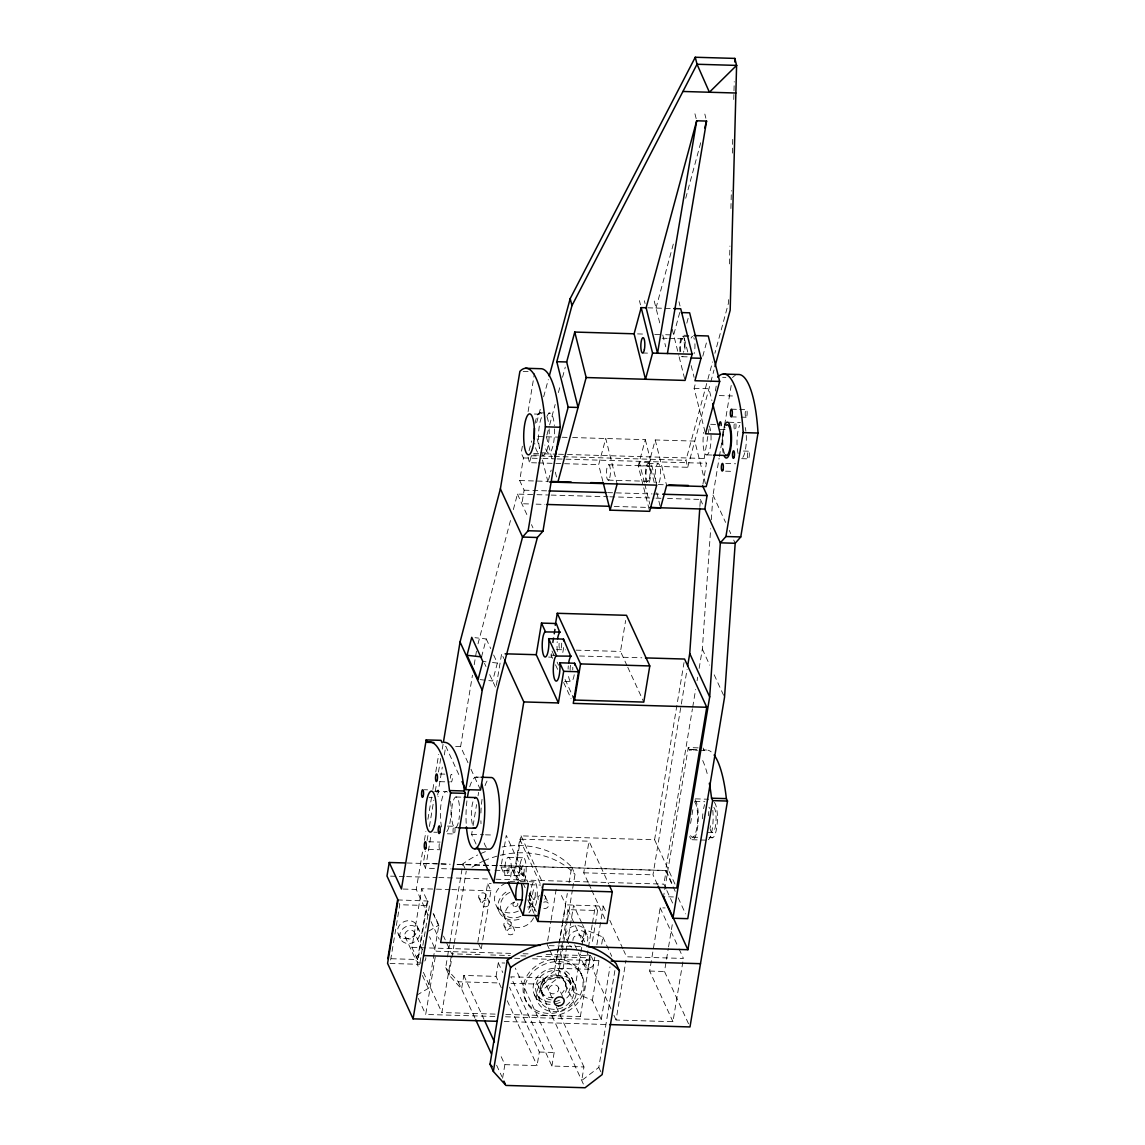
<?xml version="1.0" encoding="UTF-8"?>
<svg xmlns="http://www.w3.org/2000/svg" width="1145" height="1145" viewBox="0 0 1145 1145"><rect width="100%" height="100%" fill="white"/><g stroke="black" fill="none" stroke-linecap="round" stroke-linejoin="round"><path stroke-width="0.75" stroke-dasharray="5 3.75" d="M728.521 299.647L728.435 303.225L714.895 353.275M729.465 263.908L729.923 246.046M730.911 208.519L731.383 190.642M732.356 153.115L732.786 137.028M733.759 99.5L734.231 81.638M699.896 506.519L700.396 499.435L664.873 498.404M699.137 668.408L702.343 649.086L710.687 528.689M711.288 519.83L713.006 495.055L719.117 458.229M390.617 960.011L399.791 904.736L397.587 899.913L427.743 901.015L429.218 904.221M428.101 915.156L416.265 889.436L422.677 850.849M424.423 840.33L425.883 831.556M427.915 819.276L431.694 796.476M432.867 789.463L433.74 784.196M435.773 771.916L438.692 754.383M434.413 868.454L425.511 868.196L423.306 863.373L425.339 851.078M427.085 840.53L427.972 835.263M429.418 826.475L433.798 800.126M435.257 791.338L436.431 784.311M438.463 772.016L440.796 757.961M442.256 749.173L443.129 743.906M391.318 958.737L417.496 959.51L411.957 947.459L421.703 888.72L450.099 889.55M425.511 868.196L431.021 835.091M437.662 795.002L442.299 767.121M444.317 754.927L445.763 746.211L459.073 775.151M417.496 959.51L427.242 900.771L421.703 888.72M427.743 901.015L417.238 964.262L419.456 969.085M420 962.601L429.461 905.595L399.791 904.736M467.99 762.727L460.605 746.654L472.47 675.164M474.202 664.701L476.807 649M416.823 995.162L428.33 988.364L438.836 925.117L433.654 913.867M494.855 1016.474L425.697 1014.456L435.615 954.715M522.363 446.206L521.218 453.134L523.437 457.943L519.687 480.542L524.124 490.189L521.877 503.728L528.976 503.943M528.103 411.599L534.429 373.542M501.267 987.734L496.043 976.384L463.825 975.44L461.578 988.994L448.983 975.01L445.663 967.783L449.455 944.883M449.756 943.122L462.909 863.874A81.71 69.888 -24.7 0 1 477.651 854.986M495.141 1014.112L441.898 1012.552L451.359 955.545M476.062 844.065L471.625 834.419L472.799 827.391M473.085 825.645L476.578 804.591M478.037 795.818L478.624 792.311M496.386 685.283L501.625 653.709L503.843 658.532M448.983 975.01L451.617 959.166M451.917 957.406L453.964 945.069M454.25 943.308L466.244 871.102M477.851 942.249L487.598 883.511L491.162 883.611M411.957 947.459L481.186 949.477L490.933 890.753L487.598 883.511M524.639 880.619A12.81 3.32 -88.3 0 0 525.856 863.573A12.81 3.32 -88.3 0 0 521.633 859.179A12.81 3.32 -88.3 0 0 519.673 875.453L504.902 875.539L500.995 867.051L506.247 835.421L527.688 882.036M496.043 976.384L498.304 962.831L504.859 963.031M518.885 880.29L514.52 870.801L519.773 839.171L589.002 841.189L608.653 883.911M552.42 642.545L554.981 627.059M519.73 875.968L515.822 867.481L521.075 835.864L654.596 839.757L675.292 884.77M552.563 658.361L551.074 655.155L551.661 651.634M553.121 642.846L555.454 628.791M502.598 1078.204L504.859 1064.65L499.635 1053.3M547.653 940.818L550.817 921.811M551.103 920.079L556.255 888.992M614.879 970.531L598.806 1067.398L581.717 1080.522L583.964 1066.968L551.919 1066.024L510.799 976.814L542.945 977.758L540.683 991.312L557.772 978.188L567.133 921.84M504.859 1064.65L537.077 1065.594L539.324 1052.04L509.482 987.162M557.772 978.188L554.452 970.96L562.052 925.174M562.338 923.414L567.305 893.472M569.065 882.895L571.698 867.051A81.71 69.888 -24.7 0 0 502.111 846.985M590.133 955.431L587.843 969.242L585.625 964.419L555.955 963.56L565.702 904.822L560.535 893.572M505.804 1014.413L580.358 1016.603L558.173 968.369L565.344 925.189M565.63 923.471L567.92 909.645L597.59 910.518L591.85 945.054M567.419 920.079L572.385 890.137M572.686 888.377L575.019 874.279L571.698 867.051M588.115 882.308L583.75 872.819L589.002 841.189M627.045 665.689L620.504 651.448L625.642 620.475M551.919 1066.024L554.166 1052.47L515.293 968.126M505.489 1016.789L601.239 1019.58L592.366 1000.301L574.203 992.629L580.63 953.985M580.916 952.225L581.789 946.958M582.075 945.197L584.709 929.382L582.49 924.559M585.625 964.419L592.223 924.688M592.509 922.97L595.371 905.695L597.59 910.518M580.358 1016.603L590.104 957.864L588.616 954.644M610.986 1008.945L592.781 969.386L594.827 957.091M596.874 944.797L603.286 906.139L565.702 904.822M592.366 1000.301L599.365 958.136M601.697 944.081L602.871 937.054L584.709 929.382M601.239 1019.58L609.984 966.881M702.93 484.149L706.393 463.296L704.175 458.472L709.056 429.06M715.382 391.003L716.527 384.076M682.849 961.943L672.945 1021.683L616.067 1020.023L625.986 960.283M654.596 839.757L684.009 662.569M719.418 456.483L724.356 426.67M724.656 424.924L731.34 384.606M657.416 884.484L652.979 874.837L687.1 669.281M675.206 891.354L665.603 870.458L692.424 708.827M692.725 707.066L695.63 689.49M697.09 680.717L697.677 677.196M666.118 888.949L663.9 884.126L666.147 870.572L500.007 865.72M672.945 1021.683L649.659 971.046L660.15 907.799L665.102 907.942M698.149 747.857L688.26 747.571L663.513 896.664L673.403 896.95M688.531 1023.773L664.486 971.49L668.279 948.647M668.565 946.886L672.659 922.283M690.578 823.427L691.737 816.414M692.024 814.653L692.897 809.4M478.009 643.819L511.085 518.184M513.361 509.582L517.44 494.096L535.202 494.611M481.53 656.901L486.267 638.953L474.975 637.693M493.652 655.026L497.359 663.069L492.622 681.017L478.109 679.4M529.047 450.758L531.695 440.954M536.661 422.605L540.855 407.105M543.646 396.771L548.312 379.553M536.576 462.881L529.477 462.666L531.681 454.493M546.895 435.086L549.199 426.584M549.657 424.881L555.182 404.486M558.388 392.578L560.234 385.779M562.538 377.278L565.286 367.087M548.412 480.27L551.174 470.065M602.9 481.53L598.678 464.698L605.762 438.506L617.155 483.992M656.013 308.048L674.104 241.151M685.712 198.257L701.484 139.933M572.614 437.547L645.322 439.666L638.237 465.843L649.215 509.639M679.729 312.513L673.661 334.955L663.341 334.655M654.224 482.603L649.158 462.394L655.226 439.952L694.786 441.111L705.764 484.907M686.814 323.162L688.217 317.981M705.091 432.109L694.113 388.327L695.487 383.26M702.787 356.238L706.894 341.038M638.237 465.843L687.701 467.289L685.955 460.29L707.424 380.899M707.896 379.167L712.562 361.906M687.701 467.289L710.329 383.632M710.787 381.929L714.022 369.978M510.985 983.312L537.363 984.085L554.452 970.96M527.501 906.997L534.715 906.725A12.81 3.32 -88.3 0 0 537.22 890.481A12.81 3.32 -88.3 0 0 533.212 882.494A12.81 3.32 -88.3 0 0 530.693 898.753L530.836 900.113L527.544 900.027M428.76 931.071L438.836 925.117M647.769 307.819L671.915 308.52M637.536 333.896L646.138 334.154M654.74 334.397L661.624 334.598M688.846 335.399L683.551 335.242L687.773 352.087M679.987 351.887A10.248 2.662 -88.3 0 1 682.577 336.244L692.467 336.53A10.248 2.662 -88.3 0 0 691.108 338.076M662.111 338.219L667.277 338.362M668.995 338.419L682.749 338.82M642.474 352.975L649.358 353.175M682.205 356.71L688.789 356.897M523.179 371.467L528.117 371.61M722.624 377.306L725.916 377.392M694.113 388.327L708.941 388.756L711.904 400.55M719.289 395.583L732.471 395.97M731.412 409.18L738.01 409.366M739.656 409.423L746.239 409.609M731.269 416.852L739.513 417.095M741.159 417.138L746.096 417.281M539.81 412.801L549.7 413.087M534.371 414.018L542.615 414.261M728.85 422.247L740.386 422.591M710.644 424.28L715.582 424.437M720.119 429.489L726.703 429.69M560.392 437.19L536.547 436.488L539.51 448.282M562.138 437.233L570.868 437.49M743.449 451.044L748.401 451.187M706.78 454.894L711.718 455.037M540.726 452.762L548.956 453.005M741.659 458.673L748.257 458.859M533.656 453.492L542.53 453.749M544.304 453.806L556.742 454.164M558.517 454.221L565.63 454.422M567.405 454.479L704.175 458.472M533.613 454.951L543.503 455.252M531.28 455.782L552.606 456.397M554.38 456.454L685.955 460.29M725.715 463.482L735.605 463.768M523.437 457.943L541.199 458.472M542.973 458.515L555.411 458.887M557.186 458.93L706.393 463.296M649.158 462.394L639.268 462.108L644.334 482.317M648.199 463.396L658.089 463.682M608.596 464.798L648.142 465.943M538.35 462.923L598.678 464.698M725.572 471.167L733.802 471.411M608.31 480.141L647.87 481.301M519.687 480.542L548.111 481.372M658.232 484.593L663.57 484.736M524.124 490.189L547.21 490.861M607.609 492.622L652.02 493.924M653.795 493.967L660.894 494.182M536.976 494.669L549.414 495.026M551.189 495.084L608.024 496.744M609.798 496.787L654.21 498.089M655.985 498.147L663.084 498.347M536.075 504.143L544.963 504.415M614.235 506.433L647.984 507.421M556.599 649.587L565.473 649.845M576.121 650.16L620.504 651.448M551.074 655.155L554.638 655.255M579.556 655.985L641.858 657.803M548.598 657.073L551.89 657.173M564.628 681.332L571.226 681.518M691.723 749.589L696.675 749.732M703.259 749.918L706.565 750.018M688.26 747.571L689.362 749.989L697.606 750.233M699.251 750.276L704.204 750.419A93.06 24.174 -88.3 0 1 711.174 751.85M455.653 746.511L460.605 746.654M439.88 773.991L448.11 774.235M476.048 777.083L479.34 777.183M439.737 781.663L449.627 781.949M424.28 789.735L427.586 789.835M434.556 791.238L446.092 791.581M695.401 798.852L708.598 799.239M694.943 801.414L704.833 801.7M455.896 796.977L462.48 797.178M429.089 797.564L432.381 797.664M707.553 832.501L712.505 832.644M447.509 826.103L454.107 826.289M455.324 827.692L458.615 827.792M692.625 837.181L699.223 837.381M709.113 837.668L712.405 837.768M433.798 832.186L437.089 832.272M692.153 839.729L706.995 840.172M447.366 833.775L453.964 833.961M471.625 834.419L483.748 834.762M485.48 834.819L494.125 835.077M428.631 841.761L440.167 842.09M428.488 849.433L440.023 849.762M508.809 857.376L523.637 857.805M423.306 863.373L439.336 863.845M441.111 863.888L450.028 864.16M457.156 864.36L498.132 865.563M499.907 865.606L665.603 870.458M407.105 863.001L439.265 863.945M441.04 863.988L449.971 864.26M457.127 864.461L498.218 865.663M500.995 867.051L515.822 867.481M441.541 868.669L450.443 868.926M494.941 870.229L514.52 870.801M583.75 872.819L652.979 874.837M390.559 876.14L404.858 876.555M406.632 876.612L437.004 877.499M438.793 877.542L488.815 879.002M495.957 879.217L663.9 884.126M534.085 881.836L519.257 881.407A12.81 3.32 -88.3 0 1 520.116 881.621M530.207 884.756L540.855 885.071M451.874 889.608L490.933 890.753M403.083 889.05L416.265 889.436M549.171 945.641L581.188 946.586M510.67 953.384L436.202 951.209L429.547 936.739M523.079 953.742L530.178 953.957M546.136 954.415L590.462 955.717M480.041 954.644L451.645 953.814L443.516 936.138M490.69 954.959L510.226 955.531M520.875 955.846L526.199 956.003M536.848 956.304L590.104 957.864M514.692 958.265L521.834 958.465M532.554 958.78L602.227 960.812M390.044 963.46L419.714 964.333M558.173 968.369L592.781 969.386M649.659 971.046L664.486 971.49M445.663 967.783L458.243 981.766L500.437 982.997M504.186 1021.512L607.809 1024.532M539.324 1052.04L554.166 1052.47M482.832 661.452L486.053 661.81M492.507 662.526L497.359 663.069M713.006 495.055L725.572 522.378M729.279 530.407L730.753 533.627M733.716 540.054L735.19 543.274M700.396 499.435L702.615 504.258M702.343 649.086L709.743 665.159M714.179 674.806L724.527 697.305M703.087 748.014L704.204 750.419M627.775 667.277L643.791 702.085M517.44 494.096L527.788 516.595M531.48 524.625L532.955 527.845M666.147 870.572L673.317 886.173M678.169 897.78L685.554 913.853M666.848 890.552L672.773 903.419M552.005 651.004L554.18 655.756M557.1 662.082L558.545 665.245M565.1 679.486L573.101 696.89M555.511 664.801L558.474 671.228M563.641 682.477L571.04 698.55M660.15 907.799L678.341 947.359M679.071 948.933L683.436 958.437L626.573 956.776L623.667 950.436M486.267 638.953L490.704 648.6M603.286 906.139L606.922 914.053M609.841 920.38L622.937 948.861M588.845 883.897L591.035 888.634M591.75 890.223L605.591 920.279M484.492 663.327L485.967 666.547M489.674 674.591L496.329 689.047M602.871 937.054L611.745 956.333M581.746 922.956L573.616 905.266L563.111 968.527L574.203 992.629M584.981 930.355L587.199 935.179M582.533 937.311L586.97 946.958M591.407 956.605L593.625 961.414A5.124 4.38 -24.7 0 1 588.215 968.069A5.124 4.38 -24.7 0 1 585.066 961.17A5.124 4.38 -24.7 0 1 593.625 961.414M567.92 909.645L582.705 941.791M613.892 1015.271L616.067 1020.023M574.704 944.797L584.308 965.693M521.075 835.864L542.515 882.466M568.564 943.709L566.346 938.886A10.248 8.759 -24.7 0 1 571.226 927.049A10.248 8.759 -24.7 0 1 584.208 929.039A10.248 8.759 -24.7 0 1 581.603 941.219M519.773 839.171L542.329 888.219M581.03 973.493A30.743 26.292 -24.7 0 1 548.584 1013.397A30.743 26.292 -24.7 0 1 529.634 971.99A30.743 26.292 -24.7 0 1 581.03 973.493L582.132 975.898A30.743 26.292 -24.7 0 1 549.7 1015.815A30.743 26.292 -24.7 0 1 530.75 974.395A30.743 26.292 -24.7 0 1 582.132 975.898M545.22 896.349L548.541 903.591M571.713 977.758L575.033 984.986A20.495 17.533 -24.7 0 1 553.407 1011.593A20.495 17.533 -24.7 0 1 540.783 983.984A20.495 17.533 -24.7 0 1 575.033 984.986M520.045 868.382A3.836 3.292 -24.7 0 1 515.994 873.363A3.836 3.292 -24.7 0 1 513.618 868.196A3.836 3.292 -24.7 0 1 520.045 868.382L523.38 875.61M529.72 892.585L531.709 896.921M569.38 978.803L572.7 986.031M470.953 769.154L480.556 790.05M523.022 883.138L525.154 887.761M528.704 895.49L530.836 900.113M534.1 907.198L536.704 912.866M533.785 907.556L529.348 897.923A15.372 13.139 -24.7 0 1 527.101 911.477M528.346 900.857L534.171 913.51M565.1 981.923L566.217 984.342M547.081 944.267L549.299 949.09M550.044 950.693L555.955 963.56M513.06 871.574L516.381 878.816M598.806 1067.398L600.796 1071.734M558.345 987.205A5.124 4.38 -24.7 0 1 552.949 993.86A5.124 4.38 -24.7 0 1 549.786 986.961A5.124 4.38 -24.7 0 1 558.345 987.205L563.197 997.753M542.945 977.758L553.894 1002.018M556.37 1006.956L583.964 1066.968M511.042 922.598A3.836 3.292 -24.7 0 1 506.992 927.579A3.836 3.292 -24.7 0 1 504.63 922.398A3.836 3.292 -24.7 0 1 511.042 922.598L514.377 929.826A3.836 3.292 -24.7 0 1 510.312 934.807A3.836 3.292 -24.7 0 1 507.951 929.64A3.836 3.292 -24.7 0 1 514.377 929.826M541.055 990.654L542.172 993.073M537.363 984.085L585.052 1087.75M509.911 892.37A15.372 13.139 -24.7 0 0 501.41 910.719L505.847 920.365M505.761 883.096A17.934 15.343 -24.7 0 0 495.713 904.478L499.048 911.706A17.934 15.343 -24.7 0 0 521.676 918.304M536.79 993.788L540.125 1001.016M504.058 925.79L507.392 933.032M534.457 994.833L537.778 1002.061M485.881 894.617A3.836 3.292 -24.7 0 1 481.816 899.612A3.836 3.292 -24.7 0 1 479.454 894.431A3.836 3.292 -24.7 0 1 485.881 894.617L489.201 901.845A3.836 3.292 -24.7 0 1 485.151 906.84A3.836 3.292 -24.7 0 1 482.775 901.659A3.836 3.292 -24.7 0 1 489.201 901.845M478.896 897.823L482.217 905.051M462.909 863.874L465.571 869.656M525.14 999.098L526.256 1001.503M498.304 962.831L502.769 972.563M507.235 1000.716L537.077 1065.594M478.524 943.695L481.186 949.477M463.825 975.44L483.963 1019.236M433.168 913.638L440.553 929.711M431.05 921.582L439.193 939.258M458.243 981.766L475.747 1019.809M496.629 1065.236L501.853 1076.586M416.852 925.446A10.248 8.759 -24.7 0 1 406.046 938.743A10.248 8.759 -24.7 0 1 399.719 924.945A10.248 8.759 -24.7 0 1 416.852 925.446L419.07 930.27A10.248 8.759 -24.7 0 1 408.264 943.566A10.248 8.759 -24.7 0 1 401.938 929.769A10.248 8.759 -24.7 0 1 419.07 930.27M414.418 932.402A5.124 4.38 -24.7 0 1 409.008 939.043A5.124 4.38 -24.7 0 1 405.845 932.144A5.124 4.38 -24.7 0 1 414.418 932.402L422.548 950.078M423.407 972.363L441.898 1012.552M405.101 936.667L416.193 960.769M422.419 975.511L428.33 988.364M398.231 933.976L400.449 938.8M418.311 998.383L425.697 1014.456M704.833 114.071L705.878 118.264M694.943 113.784L696.346 119.381M678.985 301.779L680.03 305.973M691.151 365.556L694.099 377.349M672.258 329.359L678.727 355.165M679.142 356.854L685.053 380.426M654.253 301.063L659.821 323.219M662.769 334.998L665.732 346.792M644.363 300.763L645.064 303.568M639.425 300.62L640.484 304.828M655.226 439.952L666.633 485.437M645.322 439.666L656.715 485.151M656.758 492.708L660.565 507.879M644.764 484.006L649.83 504.215M546.437 436.775L552.348 460.362M555.311 472.155L557.415 480.571M542.458 460.075L547.954 481.959M528.074 457.07L529.477 462.666M504.902 875.539L504.831 875.023A12.81 3.32 -88.3 0 1 506.791 858.736A12.81 3.32 -88.3 0 1 511.028 863.144A12.81 3.32 -88.3 0 1 509.797 880.19M551.16 999.914A12.81 10.949 -24.7 0 1 542.372 986.303A12.81 10.949 -24.7 0 1 559.29 977.916A12.81 10.949 -24.7 0 1 565.129 992.987M480.771 853.54A81.71 69.888 -24.7 0 1 485.566 851.579M471.926 867.237A81.71 69.888 -24.7 0 1 482.532 861.484M484.106 860.768A81.71 69.888 -24.7 0 1 498.748 855.687M500.408 855.272A81.71 69.888 -24.7 0 1 575.019 874.279M517.54 880.09A3.836 3.292 -24.7 0 1 517.926 874.551A3.836 3.292 -24.7 0 1 523.551 876.154A3.836 3.292 -24.7 0 1 519.315 880.605M544.061 895.075A3.836 3.292 -24.7 0 1 543.947 900.428M538.236 899.555A3.836 3.292 -24.7 0 1 539.495 895.476M543.689 902.203A3.836 3.292 -24.7 0 1 548.756 905.294A3.836 3.292 -24.7 0 1 542.701 908.071M550.487 1002.104A17.934 15.343 -24.7 0 1 536.49 983.068A17.934 15.343 -24.7 0 1 561.436 971.59A17.934 15.343 -24.7 0 1 566.775 994.619M559.49 1000.229A17.934 15.343 -24.7 0 1 555.053 1001.689M553.293 997.495A12.81 10.949 -24.7 0 1 540.955 984.857A12.81 10.949 -24.7 0 1 559.161 975.841A12.81 10.949 -24.7 0 1 562.066 993.13M529.462 893.572A17.934 15.343 -24.7 0 1 528.06 901.745M518.341 911.076A17.934 15.343 -24.7 0 1 495.713 904.478M510.212 881.664A17.934 15.343 -24.7 0 1 514.778 881.278M529.534 893.558A17.934 15.343 -24.7 0 1 528.99 912.737M499.048 911.706A17.934 15.343 -24.7 0 1 509.096 890.338M547.052 416.093A19.98 5.195 -88.3 0 1 554.352 425.596M554.524 428.917A19.98 5.195 -88.3 0 1 550.988 451.23A19.98 5.195 -88.3 0 1 544.848 445.047M535.116 423.364A19.98 5.195 -88.3 0 1 542.372 415.148M537.735 452.218A19.98 5.195 -88.3 0 1 534.744 443.315M680.745 351.472A7.686 1.989 -88.3 0 1 681.246 340.637A7.686 1.989 -88.3 0 1 684.052 341.482A7.686 1.989 -88.3 0 1 683.536 352.302M724.585 453.678A15.372 3.993 -88.3 0 1 725.086 427.085M709.313 425.997A15.372 3.993 -88.3 0 1 710.673 431.422M711.002 435.071A15.372 3.993 -88.3 0 1 706.25 454.837A15.372 3.993 -88.3 0 1 703.731 432.309M656.4 482.947A10.248 2.662 -88.3 0 1 656.142 466.917A10.248 2.662 -88.3 0 1 660.307 468.505A10.248 2.662 -88.3 0 1 658.404 483.72M646.51 482.66A10.248 2.662 -88.3 0 1 646.081 467.303A10.248 2.662 -88.3 0 1 650.174 466.788A10.248 2.662 -88.3 0 1 649.172 482.317M682.577 336.244A10.248 2.662 -88.3 0 1 684.61 351.3M682.907 356.267A10.248 2.662 -88.3 0 1 681.518 356.453M693.784 337.732A10.248 2.662 -88.3 0 1 694.299 339.278M694.915 343.786A10.248 2.662 -88.3 0 1 694.042 353.762M713.836 807.382A12.81 3.32 -88.3 0 1 715.51 825.874A12.81 3.32 -88.3 0 1 710.215 829.195M714.265 802.387A17.934 4.652 -88.3 0 1 716.927 826.146A17.934 4.652 -88.3 0 1 710.115 835.664M708.311 815.798A17.934 4.652 -88.3 0 1 708.855 811.419M572.772 667.234A5.124 1.331 -88.3 0 1 572.729 669.882M570.153 670.211A5.124 1.331 -88.3 0 1 570.582 665.231M694.485 801.815A17.934 4.652 -88.3 0 1 697.148 825.574A17.934 4.652 -88.3 0 1 690.335 835.091M561.68 643.132A5.124 1.331 -88.3 0 1 559.934 649.601A5.124 1.331 -88.3 0 1 559.49 641.114M708.884 807.239A12.81 3.32 -88.3 0 1 709.671 808.413M710.558 825.731A12.81 3.32 -88.3 0 1 709.986 828.45M732.514 377.592A85.417 22.199 -88.3 0 1 735.319 375.36M546.881 416.708A20.495 5.324 -88.3 0 1 548.698 423.951M549.142 428.817A20.495 5.324 -88.3 0 1 542.129 454.722M539.553 448.468A20.495 5.324 -88.3 0 1 541.542 417.381M723.282 453.148A17.934 4.652 -88.3 0 1 724.814 424.852M745.238 427.529A17.934 4.652 -88.3 0 1 745.896 431.164M746.282 435.429A17.934 4.652 -88.3 0 1 741.316 458.472M738.124 453.577A17.934 4.652 -88.3 0 1 739.656 425.296M486.396 847.429A35.853 9.317 -88.3 0 1 483.133 839.528M481.014 823.77A35.853 9.317 -88.3 0 1 480.9 820.75M480.914 812.993A35.853 9.317 -88.3 0 1 482.46 796.476M485.051 785.656A35.853 9.317 -88.3 0 1 487.656 780.088M466.187 823.341A35.853 9.317 -88.3 0 1 467.618 796.033M469.722 786.772A35.853 9.317 -88.3 0 1 478.453 777.999M472.355 824.128A15.372 3.993 -88.3 0 1 473.629 799.868M574.232 674.748A12.81 3.32 -88.3 0 1 568.45 675.493M568.12 669.152A12.81 3.32 -88.3 0 1 568.292 665.832M563.54 647.512A12.81 3.32 -88.3 0 1 562.567 653.366M557.357 651.39A12.81 3.32 -88.3 0 1 557.214 641.715M458.243 822.826A15.372 3.993 -88.3 0 1 451.989 820.464A15.372 3.993 -88.3 0 1 454.851 797.636A15.372 3.993 -88.3 0 1 459.617 811.819M459.403 815.812A15.372 3.993 -88.3 0 1 458.93 819.562M695.101 799.754A20.495 5.324 -88.3 0 1 697.548 827.964A20.495 5.324 -88.3 0 1 689.619 836.537M712.777 810.274A20.495 5.324 -88.3 0 1 708.397 839.714M702.5 818.775A20.495 5.324 -88.3 0 1 702.887 813.522M703.602 808.671A20.495 5.324 -88.3 0 1 704.619 804.577M439.336 848.731A3.836 1.002 -88.3 0 1 439.437 843.307A3.836 1.002 -88.3 0 1 440.854 843.121M450.529 801.214A20.495 5.324 -88.3 0 1 446.736 831.642M441.669 827.005A20.495 5.324 -88.3 0 1 441.283 802.402A20.495 5.324 -88.3 0 1 447.466 792.097M572.915 940.474A5.124 4.38 -24.7 0 1 579.27 934.978A5.124 4.38 -24.7 0 1 581.789 941.834M436.574 792.154A3.836 1.002 -88.3 0 1 438.063 790.837A3.836 1.002 -88.3 0 1 438.063 796.591M550.087 1004.365A20.495 17.533 -24.7 0 1 534.758 981.05A20.495 17.533 -24.7 0 1 565.573 970.931A20.495 17.533 -24.7 0 1 564.943 999.485M560.377 1002.233A20.495 17.533 -24.7 0 1 555.311 1003.893M425.811 957.606A5.124 4.38 -24.7 0 1 424.752 961.027M421.403 963.045A5.124 4.38 -24.7 0 1 415.85 959.081A5.124 4.38 -24.7 0 1 421.603 954.128M689.362 749.989A93.06 24.174 -88.3 0 1 696.346 751.421M702.701 760.538A93.06 24.174 -88.3 0 1 707.925 776.582M450.343 778.285A3.836 1.002 -88.3 0 1 451.588 774.363A3.836 1.002 -88.3 0 1 452.261 779.359A3.836 1.002 -88.3 0 1 450.772 781.548M529.176 902.446A15.372 13.139 -24.7 0 1 534.729 910.876M533.57 917.889A15.372 13.139 -24.7 0 1 508.995 924.444A15.372 13.139 -24.7 0 1 514.348 902.002M520.846 916.272A15.372 13.139 -24.7 0 1 501.41 910.719M567.992 939.158A10.248 8.759 -24.7 0 1 580.658 930.527A10.248 8.759 -24.7 0 1 587.042 942.063M571.641 947.13A10.248 8.759 -24.7 0 1 569.824 945.627M549.428 1008.673A17.934 15.343 -24.7 0 0 573.802 989.895A17.934 15.343 -24.7 0 0 546.008 982.009A17.934 15.343 -24.7 0 0 549.428 1008.673M609.755 477.723A7.686 1.989 -88.3 0 0 609.097 464.984A7.686 1.989 -88.3 0 0 606.478 474.703A7.686 1.989 -88.3 0 0 609.755 477.723M649.315 478.868A7.686 1.989 -88.3 0 0 648.657 466.144A7.686 1.989 -88.3 0 0 646.038 475.862A7.686 1.989 -88.3 0 0 649.315 478.868M535.001 897.408A5.124 1.331 -88.3 0 0 534.171 889.493A5.124 1.331 -88.3 0 0 532.711 896.921A5.124 1.331 -88.3 0 0 535.001 897.408M523.752 874.007A5.124 1.331 -88.3 0 0 523.308 865.52A5.124 1.331 -88.3 0 0 521.562 871.989A5.124 1.331 -88.3 0 0 523.752 874.007M748.987 457.642A3.836 1.002 -88.3 0 0 748.658 451.273A3.836 1.002 -88.3 0 0 747.341 456.139A3.836 1.002 -88.3 0 0 748.987 457.642M746.826 416.079A3.836 1.002 -88.3 0 0 746.497 409.71A3.836 1.002 -88.3 0 0 745.195 414.562A3.836 1.002 -88.3 0 0 746.826 416.079M735.677 428.717A3.836 1.002 -88.3 0 0 735.348 422.348A3.836 1.002 -88.3 0 0 734.031 427.214A3.836 1.002 -88.3 0 0 735.677 428.717M508.652 872.519A3.592 0.93 -88.3 0 0 508.351 866.579A3.592 0.93 -88.3 0 0 507.12 871.116A3.592 0.93 -88.3 0 0 508.652 872.519M454.694 832.759A3.836 1.002 -88.3 0 0 454.365 826.389A3.836 1.002 -88.3 0 0 453.048 831.241A3.836 1.002 -88.3 0 0 454.694 832.759M515.007 906.582A2.562 2.19 -24.7 0 0 517.712 903.248A2.562 2.19 -24.7 0 0 513.432 903.133A2.562 2.19 -24.7 0 0 515.007 906.582"/><path stroke-width="1.5" d="M734.746 61.973L734.832 58.409L695.273 57.25L570.196 298.602L549.242 376.104M687.687 665.775L689.734 653.48L699.781 508.294M723.311 374.057L738.153 374.487A85.417 22.199 -88.3 0 1 758.019 433.039L740.758 536.948L735.19 543.274L724.527 697.305L687.773 918.676L672.945 918.247L709.685 696.876L720.348 542.83L704.833 509.081L707.08 495.527L702.644 485.881M405.316 862.944L389.243 862.486L386.981 876.039L398.074 900.142L387.582 963.389L413.087 1018.85L497.044 1021.297M387.826 958.637L397.587 899.913M442.127 742.761L441.011 740.343L426.183 739.913L401.437 889.007L389.243 862.486M443.43 742.146L460.047 642.001L500.379 488.829L519.887 371.381A85.417 22.199 -88.3 0 1 545.392 426.827L528.131 530.736L522.564 537.048L482.231 690.22L465.729 789.621L480.556 790.05L497.059 690.664L537.391 537.492L542.973 531.165L560.22 427.257A85.417 22.199 -88.3 0 0 540.354 368.704L525.526 368.275M413.087 1018.85L450.586 792.955L449.47 790.551A93.06 24.174 -88.3 0 0 427.285 742.332L426.183 739.913M444.489 742.361A93.06 24.174 -88.3 0 1 464.312 790.98L465.414 793.385L440.668 942.478L540.268 945.384M645.422 657.903L684.581 659.048L706.766 707.266L676.767 887.976L543.26 884.083L538.007 915.699L523.179 915.27L528.417 883.639L493.81 882.638L523.809 701.928L504.587 660.135M523.809 701.928L558.417 702.944L536.246 654.711L541.499 623.095L556.327 623.524L559.733 632.369A12.81 3.32 -88.3 0 0 557.601 638.595M555.268 625.327L557.271 613.291L626.501 615.309L649.787 665.946L643.791 702.085L574.561 700.053L573.101 696.89M490.017 1064.22L507.264 960.312A81.71 69.888 -24.7 0 1 616.053 963.489L619.388 970.717L602.127 1074.625L585.052 1087.75L505.933 1085.431L493.352 1071.448L490.017 1064.22L492.307 1066.768M493.352 1071.448L510.598 967.539L507.264 960.312M558.417 702.944L563.669 671.313L559.748 662.798L574.59 663.227L578.511 671.743L573.259 703.373L706.766 707.266M537.806 921.424L543.059 889.808L612.289 891.826L607.036 923.457L537.806 921.424L534.901 915.098M574.561 700.053L580.558 663.914L557.271 613.291M712.791 406.575L713.364 403.112M735.19 543.274L720.348 542.83L725.93 536.518L743.177 432.61A85.417 22.199 -88.3 0 0 717.672 377.149M588.301 946.786L687.902 949.706L712.662 800.613L711.546 798.208A93.06 24.174 -88.3 0 0 709.327 783.252M714.122 754.984A93.06 24.174 -88.3 0 1 726.388 798.637L727.49 801.056L689.991 1026.936L609.598 1024.589M696.69 120.783L657.531 353.247L646.123 307.762L696.69 120.783L706.579 121.069L667.42 353.533M467.017 655.283L471.74 637.336L482.832 661.452L478.109 679.4L467.017 655.283L481.53 656.901M554.853 456.469L568.178 407.176L556.785 361.691L571.956 305.601L697.033 64.249L695.273 57.25M568.178 407.176L578.068 407.463L566.675 361.977L574.761 332.064L634.101 333.796L645.494 379.281L652.578 353.089L641.186 307.619L646.123 307.762M557.844 482.26L586.168 377.535L574.761 332.064M634.101 333.796L641.186 307.619M704.733 127.925L706.579 121.069M549.6 482.016L656.715 485.151L649.644 511.328L610.085 510.169L617.155 483.992M673.675 308.577L680.731 308.778L692.138 354.249L685.053 380.426L586.168 377.535M681.375 312.571L689.619 312.8L701.012 358.285L694.943 380.727L719.675 381.442L705.506 433.798L720.348 434.227L706.193 486.596L666.633 485.437L660.565 507.879L650.675 507.578M714.952 366.557L730.181 310.223L736.593 65.408L734.832 58.409M509.01 881.879L508.194 882.709L516.009 899.684L522.592 899.884M560.248 632.054L544.905 631.94A12.81 3.32 -88.3 0 0 542.258 647.913A12.81 3.32 -88.3 0 0 546.179 656.428A12.81 3.32 -88.3 0 0 548.827 640.456L548.655 638.681L563.497 639.11L570.825 656.486A12.81 3.32 -88.3 0 0 568.693 662.697M571.341 656.157L555.998 656.042A12.81 3.32 -88.3 0 0 553.336 672.015A12.81 3.32 -88.3 0 0 557.257 680.545A12.81 3.32 -88.3 0 0 559.919 664.572L559.748 662.798M682.921 91.471L735.863 93.017M694.142 335.557L708.268 335.972L719.675 381.442M652.578 353.089L692.138 354.249M691.122 357.999L701.012 358.285M556.785 361.691L566.675 361.977M545.392 426.827L560.22 427.257M743.177 432.61L758.019 433.039M713.364 455.095L726.56 455.481M551.661 481.472L571.198 482.045M590.734 482.617L603.172 482.975M668.895 484.893L688.431 485.466M548.985 490.904L605.834 492.565M662.669 494.225L707.08 495.527M546.737 504.458L608.911 506.276M649.759 507.478L704.833 509.081M528.131 530.736L542.973 531.165M725.93 536.518L740.758 536.948M537.391 537.492L522.564 537.048L500.379 488.829M505.088 653.809L536.246 654.711M580.558 663.914L649.787 665.946M563.669 671.313L578.511 671.743M427.285 742.332L433.883 742.518M481 777.226L490.89 777.527A35.853 9.317 -88.3 0 1 499.563 812.149A35.853 9.317 -88.3 0 1 489.559 849.175L474.717 848.746M449.47 790.551L464.312 790.98M711.546 798.208L726.388 798.637M450.586 792.955L465.414 793.385M712.662 800.613L727.49 801.056M464.126 797.221L475.676 797.564M458.615 827.792L475.103 828.264M452.218 868.969L489.602 870.071M423.578 955.588L511.114 958.15M611.158 961.07L700.497 963.689M689.734 653.48L709.685 696.876M541.499 623.095L545.406 631.611M548.655 638.681L556.499 655.727M663.513 896.664L687.902 949.706M658.16 886.087L672.945 918.247M609.383 885.5L612.289 891.826M460.047 642.001L482.231 690.22M462.036 781.577L465.729 789.621M523.179 915.27L519.257 906.754L519.873 906.296A12.81 3.32 -88.3 0 0 521.576 884.541M477.551 847.271L493.81 882.638M484.707 1020.853L494.411 1041.95M475.747 1019.809L491.42 1053.872M503.929 1081.095L505.26 1083.986M712.748 403.913L720.348 434.227M570.196 298.602L571.956 305.601M603.329 483.219L610.085 510.169M516.009 899.684L515.865 898.31A12.81 3.32 -88.3 0 1 518.384 882.065M574.59 663.227L574.747 665.002M563.497 639.11L563.655 640.899M510.598 967.539A81.71 69.888 -24.7 0 1 619.388 970.717M534.314 438.564A19.98 5.195 -88.3 0 1 534.515 428.244M726.073 425.425A15.372 3.993 -88.3 0 1 730.853 439.608A15.372 3.993 -88.3 0 1 725.529 455.08M724.814 424.852A17.934 4.652 -88.3 0 1 731.512 439.623A17.934 4.652 -88.3 0 1 724.198 455.882M719.189 425.783A3.836 1.002 -88.3 0 1 720.262 421.818A3.836 1.002 -88.3 0 1 721.193 425.525M481.601 783.767A35.853 9.317 -88.3 0 1 480.442 840.902A35.853 9.317 -88.3 0 1 466.416 826.862M467.618 796.033A35.853 9.317 -88.3 0 1 468.892 789.821M474.617 798.222A15.372 3.993 -88.3 0 1 479.397 812.406A15.372 3.993 -88.3 0 1 474.073 827.878M736.593 65.408L709.399 92.244L697.033 64.249L736.593 65.408M558.488 1005.911A5.124 4.38 -24.7 0 0 563.898 999.27A5.124 4.38 -24.7 0 0 555.325 999.012A5.124 4.38 -24.7 0 0 558.488 1005.911M644.363 349.654A7.686 1.989 -88.3 0 0 643.189 337.66A7.686 1.989 -88.3 0 0 640.942 348.638A7.686 1.989 -88.3 0 0 644.363 349.654M722.996 469.851A3.836 1.002 -88.3 0 0 722.667 463.482A3.836 1.002 -88.3 0 0 721.35 468.348A3.836 1.002 -88.3 0 0 722.996 469.851M532.554 448.339A20.495 5.324 -88.3 0 0 530.793 414.39A20.495 5.324 -88.3 0 0 523.795 440.295A20.495 5.324 -88.3 0 0 532.554 448.339M734.145 457.213A3.836 1.002 -88.3 0 0 733.816 450.844A3.836 1.002 -88.3 0 0 732.514 455.71A3.836 1.002 -88.3 0 0 734.145 457.213M731.998 415.635A3.836 1.002 -88.3 0 0 731.669 409.28A3.836 1.002 -88.3 0 0 730.353 414.132A3.836 1.002 -88.3 0 0 731.998 415.635M437.161 780.36A3.836 1.002 -88.3 0 0 436.832 773.991A3.836 1.002 -88.3 0 0 435.515 778.843A3.836 1.002 -88.3 0 0 437.161 780.36M425.911 848.116A3.836 1.002 -88.3 0 0 425.582 841.761A3.836 1.002 -88.3 0 0 424.265 846.613A3.836 1.002 -88.3 0 0 425.911 848.116M439.852 832.315A3.836 1.002 -88.3 0 0 439.523 825.96A3.836 1.002 -88.3 0 0 438.206 830.812A3.836 1.002 -88.3 0 0 439.852 832.315M434.384 825.602A20.495 5.324 -88.3 0 0 432.638 791.667A20.495 5.324 -88.3 0 0 425.625 817.573A20.495 5.324 -88.3 0 0 434.384 825.602M423.221 796.161A3.836 1.002 -88.3 0 0 422.891 789.792A3.836 1.002 -88.3 0 0 421.575 794.644A3.836 1.002 -88.3 0 0 423.221 796.161"/></g></svg>
